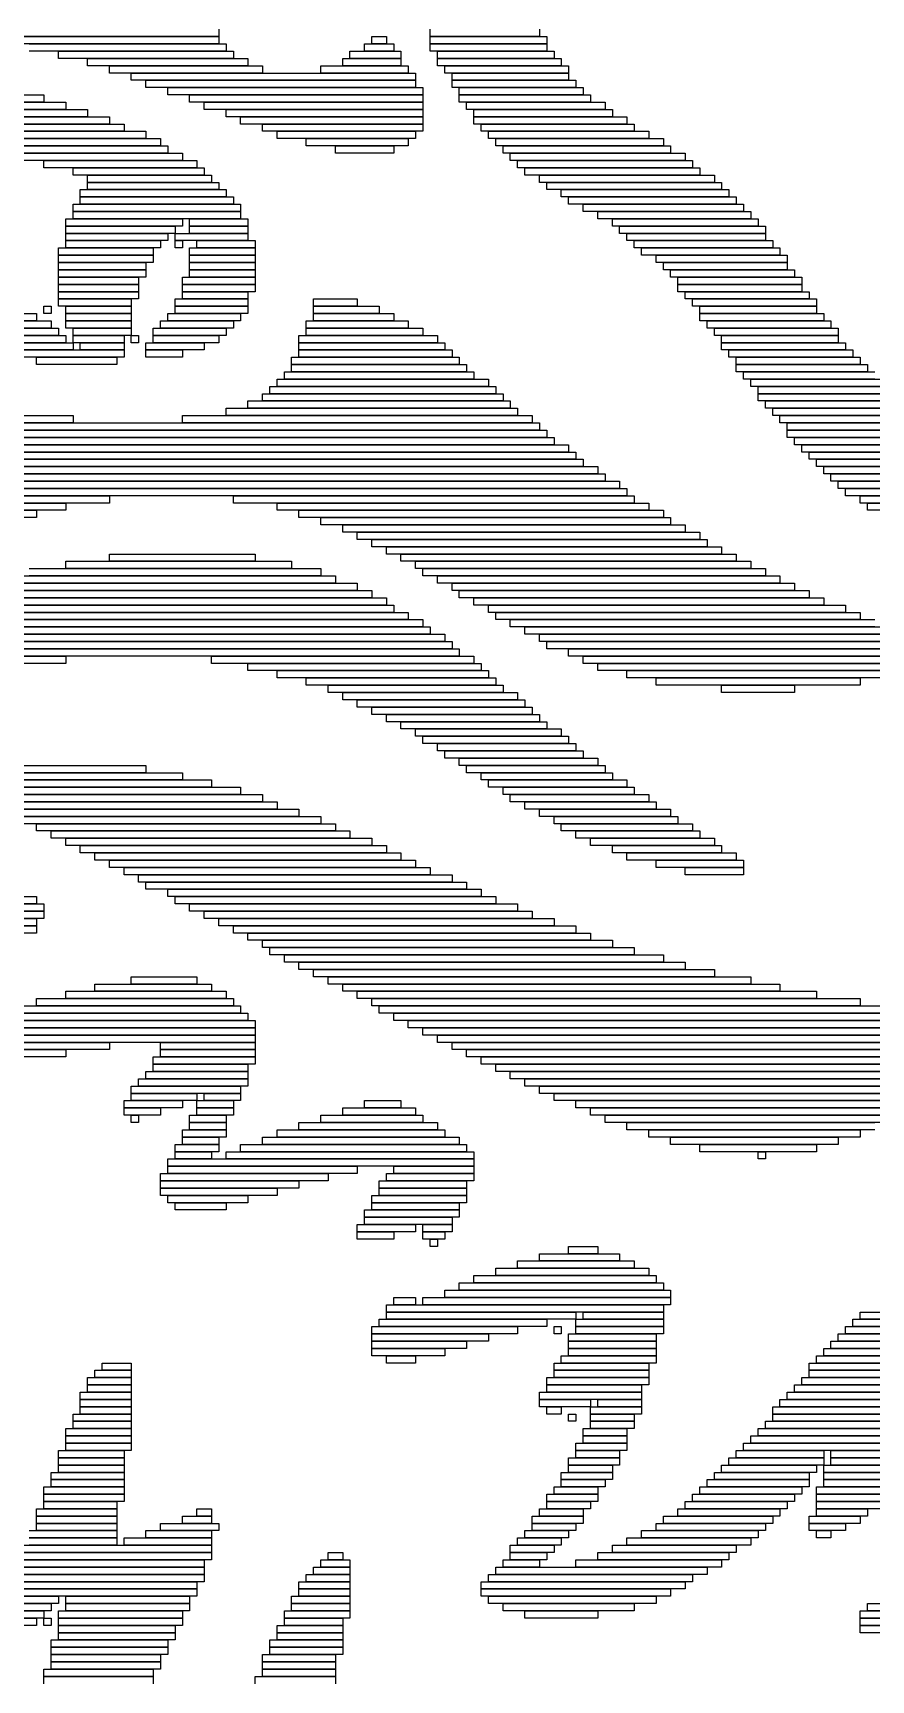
# Model space of a CAD drawing. Extents: x 24 to 1007, y 0 to 1020.
# Drawn here: x 743.5 to 858.5, y 406.5 to 632.5 of the extents above; entities that cross this region are included whole.
import ezdxf

# ---------------------------------------------------------------- set-up
doc = ezdxf.new("R2010")
doc.units = 0

msp = doc.modelspace()

# ---------------------------------------------------------------- linework, layer by layer
for p, q in [((769, 633), (769, 632)), ((798, 632), (798, 633)), ((813, 633), (813, 632)), ((769, 632), (733, 632)), ((739, 632), (769, 632)), ((769, 631), (739, 631)), ((743, 631), (770, 631)), ((769, 632), (769, 631)), ((770, 631), (770, 630)), ((789, 631), (793, 631)), ((789, 630), (789, 631)), ((790, 632), (792, 632)), ((790, 631), (790, 632)), ((792, 631), (790, 631)), ((792, 632), (792, 631)), ((793, 631), (793, 630)), ((813, 632), (798, 632)), ((798, 632), (814, 632)), ((798, 631), (798, 632)), ((814, 631), (798, 631)), ((798, 631), (814, 631)), ((798, 630), (798, 631)), ((814, 632), (814, 631)), ((814, 631), (814, 630)), ((770, 630), (743, 630)), ((747, 630), (771, 630)), ((747, 629), (747, 630)), ((771, 629), (747, 629)), ((751, 629), (773, 629)), ((751, 628), (751, 629)), ((771, 630), (771, 629)), ((773, 629), (773, 628)), ((786, 629), (794, 629)), ((786, 628), (786, 629)), ((787, 630), (794, 630)), ((787, 629), (787, 630)), ((794, 629), (787, 629)), ((793, 630), (789, 630)), ((794, 630), (794, 629)), ((794, 629), (794, 628)), ((814, 630), (798, 630)), ((799, 630), (815, 630)), ((799, 629), (799, 630)), ((815, 629), (799, 629)), ((799, 629), (816, 629)), ((799, 628), (799, 629)), ((815, 630), (815, 629)), ((816, 629), (816, 628)), ((773, 628), (751, 628)), ((754, 628), (775, 628)), ((754, 627), (754, 628)), ((775, 627), (754, 627)), ((757, 627), (796, 627)), ((757, 626), (757, 627)), ((775, 628), (775, 627)), ((783, 628), (795, 628)), ((783, 627), (783, 628)), ((795, 627), (783, 627)), ((794, 628), (786, 628)), ((795, 628), (795, 627)), ((796, 627), (796, 626)), ((816, 628), (799, 628)), ((800, 628), (817, 628)), ((800, 627), (800, 628)), ((817, 627), (800, 627)), ((801, 627), (817, 627)), ((801, 626), (801, 627)), ((817, 628), (817, 627)), ((817, 627), (817, 626)), ((720, 624), (745, 624)), ((745, 624), (745, 623)), ((796, 626), (757, 626)), ((759, 626), (796, 626)), ((759, 625), (759, 626)), ((796, 625), (759, 625)), ((762, 625), (797, 625)), ((762, 624), (762, 625)), ((797, 624), (762, 624)), ((765, 624), (797, 624)), ((765, 623), (765, 624)), ((796, 626), (796, 625)), ((797, 625), (797, 624)), ((797, 624), (797, 623)), ((817, 626), (801, 626)), ((801, 626), (818, 626)), ((801, 625), (801, 626)), ((818, 625), (801, 625)), ((802, 625), (819, 625)), ((802, 624), (802, 625)), ((819, 624), (802, 624)), ((802, 624), (820, 624)), ((802, 623), (802, 624)), ((818, 626), (818, 625)), ((819, 625), (819, 624)), ((820, 624), (820, 623)), ((745, 623), (720, 623)), ((721, 623), (748, 623)), ((748, 622), (721, 622)), ((721, 622), (751, 622)), ((748, 623), (748, 622)), ((751, 622), (751, 621)), ((797, 623), (765, 623)), ((767, 623), (797, 623)), ((767, 622), (767, 623)), ((797, 622), (767, 622)), ((770, 622), (797, 622)), ((770, 621), (770, 622)), ((797, 623), (797, 622)), ((797, 622), (797, 621)), ((820, 623), (802, 623)), ((803, 623), (822, 623)), ((803, 622), (803, 623)), ((822, 622), (803, 622)), ((804, 622), (823, 622)), ((804, 621), (804, 622)), ((822, 623), (822, 622)), ((823, 622), (823, 621)), ((751, 621), (721, 621)), ((721, 621), (754, 621)), ((754, 620), (721, 620)), ((721, 620), (756, 620)), ((754, 621), (754, 620)), ((756, 620), (756, 619)), ((797, 621), (770, 621)), ((772, 621), (797, 621)), ((772, 620), (772, 621)), ((797, 620), (772, 620)), ((775, 620), (797, 620)), ((775, 619), (775, 620)), ((797, 621), (797, 620)), ((797, 620), (797, 619)), ((823, 621), (804, 621)), ((804, 621), (825, 621)), ((804, 620), (804, 621)), ((825, 620), (804, 620)), ((805, 620), (826, 620)), ((805, 619), (805, 620)), ((825, 621), (825, 620)), ((826, 620), (826, 619)), ((756, 619), (721, 619)), ((721, 619), (759, 619)), ((759, 618), (721, 618)), ((721, 618), (761, 618)), ((761, 617), (721, 617)), ((721, 617), (762, 617)), ((759, 619), (759, 618)), ((761, 618), (761, 617)), ((762, 617), (762, 616)), ((797, 619), (775, 619)), ((777, 619), (796, 619)), ((777, 618), (777, 619)), ((796, 618), (777, 618)), ((781, 618), (795, 618)), ((781, 617), (781, 618)), ((795, 617), (781, 617)), ((785, 617), (793, 617)), ((785, 616), (785, 617)), ((793, 617), (793, 616)), ((795, 618), (795, 617)), ((796, 619), (796, 618)), ((826, 619), (805, 619)), ((806, 619), (828, 619)), ((806, 618), (806, 619)), ((828, 618), (806, 618)), ((807, 618), (830, 618)), ((807, 617), (807, 618)), ((830, 617), (807, 617)), ((808, 617), (831, 617)), ((808, 616), (808, 617)), ((828, 619), (828, 618)), ((830, 618), (830, 617)), ((831, 617), (831, 616)), ((762, 616), (721, 616)), ((741, 616), (764, 616)), ((764, 615), (741, 615)), ((745, 615), (766, 615)), ((745, 614), (745, 615)), ((764, 616), (764, 615)), ((766, 615), (766, 614)), ((793, 616), (785, 616)), ((831, 616), (808, 616)), ((809, 616), (833, 616)), ((809, 615), (809, 616)), ((833, 615), (809, 615)), ((810, 615), (834, 615)), ((810, 614), (810, 615)), ((833, 616), (833, 615)), ((834, 615), (834, 614)), ((766, 614), (745, 614)), ((749, 614), (767, 614)), ((749, 613), (749, 614)), ((767, 613), (749, 613)), ((751, 613), (768, 613)), ((751, 612), (751, 613)), ((767, 614), (767, 613)), ((768, 613), (768, 612)), ((834, 614), (810, 614)), ((811, 614), (835, 614)), ((811, 613), (811, 614)), ((835, 613), (811, 613)), ((813, 613), (837, 613)), ((813, 612), (813, 613)), ((835, 614), (835, 613)), ((837, 613), (837, 612)), ((750, 611), (770, 611)), ((750, 610), (750, 611)), ((768, 612), (751, 612)), ((751, 612), (769, 612)), ((751, 611), (751, 612)), ((769, 611), (751, 611)), ((769, 612), (769, 611)), ((770, 611), (770, 610)), ((837, 612), (813, 612)), ((814, 612), (838, 612)), ((814, 611), (814, 612)), ((838, 611), (814, 611)), ((816, 611), (839, 611)), ((816, 610), (816, 611)), ((838, 612), (838, 611)), ((839, 611), (839, 610)), ((749, 609), (772, 609)), ((749, 608), (749, 609)), ((772, 608), (749, 608)), ((749, 608), (772, 608)), ((749, 607), (749, 608)), ((770, 610), (750, 610)), ((750, 610), (771, 610)), ((750, 609), (750, 610)), ((771, 609), (750, 609)), ((771, 610), (771, 609)), ((772, 609), (772, 608)), ((772, 608), (772, 607)), ((839, 610), (816, 610)), ((817, 610), (840, 610)), ((817, 609), (817, 610)), ((840, 609), (817, 609)), ((819, 609), (841, 609)), ((819, 608), (819, 609)), ((841, 608), (819, 608)), ((821, 608), (842, 608)), ((821, 607), (821, 608)), ((840, 610), (840, 609)), ((841, 609), (841, 608)), ((842, 608), (842, 607)), ((748, 607), (764, 607)), ((748, 606), (748, 607)), ((764, 606), (748, 606)), ((748, 606), (763, 606)), ((748, 605), (748, 606)), ((772, 607), (749, 607)), ((763, 606), (763, 605)), ((764, 607), (764, 606)), ((765, 607), (773, 607)), ((765, 606), (765, 607)), ((773, 606), (765, 606)), ((765, 606), (773, 606)), ((765, 605), (765, 606)), ((773, 607), (773, 606)), ((773, 606), (773, 605)), ((842, 607), (821, 607)), ((823, 607), (843, 607)), ((823, 606), (823, 607)), ((843, 606), (823, 606)), ((824, 606), (844, 606)), ((824, 605), (824, 606)), ((843, 607), (843, 606)), ((844, 606), (844, 605)), ((763, 605), (748, 605)), ((748, 605), (762, 605)), ((748, 604), (748, 605)), ((762, 604), (748, 604)), ((748, 604), (761, 604)), ((748, 603), (748, 604)), ((761, 604), (761, 603)), ((762, 605), (762, 604)), ((763, 605), (773, 605)), ((763, 604), (763, 605)), ((773, 604), (763, 604)), ((763, 604), (764, 604)), ((763, 603), (763, 604)), ((764, 604), (764, 603)), ((773, 605), (765, 605)), ((766, 604), (774, 604)), ((766, 603), (766, 604)), ((773, 605), (773, 604)), ((774, 604), (774, 603)), ((844, 605), (824, 605)), ((825, 605), (844, 605)), ((825, 604), (825, 605)), ((844, 604), (825, 604)), ((826, 604), (845, 604)), ((826, 603), (826, 604)), ((844, 605), (844, 604)), ((845, 604), (845, 603)), ((747, 603), (760, 603)), ((747, 602), (747, 603)), ((760, 602), (747, 602)), ((747, 602), (760, 602)), ((747, 601), (747, 602)), ((761, 603), (748, 603)), ((760, 603), (760, 602)), ((760, 602), (760, 601)), ((764, 603), (763, 603)), ((765, 603), (774, 603)), ((765, 602), (765, 603)), ((774, 602), (765, 602)), ((765, 602), (774, 602)), ((765, 601), (765, 602)), ((774, 603), (766, 603)), ((774, 603), (774, 602)), ((774, 602), (774, 601)), ((845, 603), (826, 603)), ((827, 603), (846, 603)), ((827, 602), (827, 603)), ((846, 602), (827, 602)), ((829, 602), (847, 602)), ((829, 601), (829, 602)), ((846, 603), (846, 602)), ((847, 602), (847, 601)), ((760, 601), (747, 601)), ((747, 601), (759, 601)), ((747, 600), (747, 601)), ((759, 600), (747, 600)), ((747, 600), (759, 600)), ((747, 599), (747, 600)), ((759, 599), (747, 599)), ((747, 599), (758, 599)), ((747, 598), (747, 599)), ((758, 599), (758, 598)), ((759, 601), (759, 600)), ((759, 600), (759, 599)), ((764, 599), (774, 599)), ((764, 598), (764, 599)), ((774, 601), (765, 601)), ((765, 601), (774, 601)), ((765, 600), (765, 601)), ((774, 600), (765, 600)), ((765, 600), (774, 600)), ((765, 599), (765, 600)), ((774, 599), (765, 599)), ((774, 601), (774, 600)), ((774, 600), (774, 599)), ((774, 599), (774, 598)), ((847, 601), (829, 601)), ((830, 601), (847, 601)), ((830, 600), (830, 601)), ((847, 600), (830, 600)), ((831, 600), (848, 600)), ((831, 599), (831, 600)), ((848, 599), (831, 599)), ((832, 599), (849, 599)), ((832, 598), (832, 599)), ((847, 601), (847, 600)), ((848, 600), (848, 599)), ((849, 599), (849, 598)), ((758, 598), (747, 598)), ((747, 598), (758, 598)), ((747, 597), (747, 598)), ((758, 597), (747, 597)), ((747, 597), (758, 597)), ((747, 596), (747, 597)), ((758, 598), (758, 597)), ((758, 597), (758, 596)), ((774, 598), (764, 598)), ((764, 598), (774, 598)), ((764, 597), (764, 598)), ((774, 597), (764, 597)), ((764, 597), (773, 597)), ((764, 596), (764, 597)), ((773, 597), (773, 596)), ((774, 598), (774, 597)), ((849, 598), (832, 598)), ((832, 598), (849, 598)), ((832, 597), (832, 598)), ((849, 597), (832, 597)), ((833, 597), (850, 597)), ((833, 596), (833, 597)), ((849, 598), (849, 597)), ((850, 597), (850, 596)), ((745, 595), (746, 595)), ((745, 594), (745, 595)), ((746, 595), (746, 594)), ((758, 596), (747, 596)), ((747, 596), (757, 596)), ((747, 595), (747, 596)), ((757, 595), (747, 595)), ((748, 595), (757, 595)), ((748, 594), (748, 595)), ((757, 596), (757, 595)), ((757, 595), (757, 594)), ((763, 596), (773, 596)), ((763, 595), (763, 596)), ((773, 595), (763, 595)), ((763, 595), (773, 595)), ((763, 594), (763, 595)), ((773, 596), (764, 596)), ((773, 596), (773, 595)), ((773, 595), (773, 594)), ((782, 596), (788, 596)), ((782, 595), (782, 596)), ((788, 595), (782, 595)), ((782, 595), (791, 595)), ((782, 594), (782, 595)), ((788, 596), (788, 595)), ((791, 595), (791, 594)), ((850, 596), (833, 596)), ((834, 596), (851, 596)), ((834, 595), (834, 596)), ((851, 595), (834, 595)), ((835, 595), (851, 595)), ((835, 594), (835, 595)), ((851, 596), (851, 595)), ((851, 595), (851, 594)), ((731, 594), (744, 594)), ((744, 593), (731, 593)), ((732, 593), (746, 593)), ((744, 594), (744, 593)), ((746, 594), (745, 594)), ((746, 593), (746, 592)), ((757, 594), (748, 594)), ((748, 594), (757, 594)), ((748, 593), (748, 594)), ((757, 593), (748, 593)), ((748, 593), (757, 593)), ((748, 592), (748, 593)), ((757, 594), (757, 593)), ((757, 593), (757, 592)), ((761, 593), (771, 593)), ((761, 592), (761, 593)), ((762, 594), (772, 594)), ((762, 593), (762, 594)), ((772, 593), (762, 593)), ((773, 594), (763, 594)), ((771, 593), (771, 592)), ((772, 594), (772, 593)), ((781, 593), (795, 593)), ((781, 592), (781, 593)), ((791, 594), (782, 594)), ((782, 594), (793, 594)), ((782, 593), (782, 594)), ((793, 593), (782, 593)), ((793, 594), (793, 593)), ((795, 593), (795, 592)), ((851, 594), (835, 594)), ((835, 594), (852, 594)), ((835, 593), (835, 594)), ((852, 593), (835, 593)), ((836, 593), (853, 593)), ((836, 592), (836, 593)), ((852, 594), (852, 593)), ((853, 593), (853, 592)), ((746, 592), (732, 592)), ((734, 592), (747, 592)), ((747, 591), (734, 591)), ((735, 591), (748, 591)), ((748, 590), (735, 590)), ((738, 590), (749, 590)), ((747, 592), (747, 591)), ((757, 592), (748, 592)), ((748, 591), (748, 590)), ((749, 592), (757, 592)), ((749, 591), (749, 592)), ((757, 591), (749, 591)), ((749, 591), (756, 591)), ((749, 590), (749, 591)), ((756, 590), (749, 590)), ((749, 590), (749, 589)), ((750, 590), (756, 590)), ((750, 589), (750, 590)), ((756, 591), (756, 590)), ((756, 590), (756, 589)), ((757, 592), (757, 591)), ((757, 591), (758, 591)), ((757, 590), (757, 591)), ((758, 590), (757, 590)), ((758, 591), (758, 590)), ((759, 590), (767, 590)), ((759, 589), (759, 590)), ((760, 592), (770, 592)), ((760, 591), (760, 592)), ((770, 591), (760, 591)), ((760, 591), (769, 591)), ((760, 590), (760, 591)), ((769, 590), (760, 590)), ((771, 592), (761, 592)), ((767, 590), (767, 589)), ((769, 591), (769, 590)), ((770, 592), (770, 591)), ((780, 591), (799, 591)), ((780, 590), (780, 591)), ((799, 590), (780, 590)), ((780, 590), (800, 590)), ((780, 589), (780, 590)), ((795, 592), (781, 592)), ((781, 592), (797, 592)), ((781, 591), (781, 592)), ((797, 591), (781, 591)), ((797, 592), (797, 591)), ((799, 591), (799, 590)), ((800, 590), (800, 589)), ((853, 592), (836, 592)), ((837, 592), (854, 592)), ((837, 591), (837, 592)), ((854, 591), (837, 591)), ((838, 591), (854, 591)), ((838, 590), (838, 591)), ((854, 590), (838, 590)), ((838, 590), (855, 590)), ((838, 589), (838, 590)), ((854, 592), (854, 591)), ((854, 591), (854, 590)), ((855, 590), (855, 589)), ((749, 589), (738, 589)), ((740, 589), (756, 589)), ((756, 588), (740, 588)), ((744, 588), (755, 588)), ((744, 587), (744, 588)), ((756, 589), (750, 589)), ((755, 588), (755, 587)), ((756, 589), (756, 588)), ((767, 589), (759, 589)), ((759, 589), (764, 589)), ((759, 588), (759, 589)), ((764, 588), (759, 588)), ((764, 589), (764, 588)), ((779, 588), (802, 588)), ((779, 587), (779, 588)), ((800, 589), (780, 589)), ((780, 589), (801, 589)), ((780, 588), (780, 589)), ((801, 588), (780, 588)), ((801, 589), (801, 588)), ((802, 588), (802, 587)), ((855, 589), (838, 589)), ((839, 589), (856, 589)), ((839, 588), (839, 589)), ((856, 588), (839, 588)), ((840, 588), (857, 588)), ((840, 587), (840, 588)), ((856, 589), (856, 588)), ((857, 588), (857, 587)), ((755, 587), (744, 587)), ((778, 586), (804, 586)), ((778, 585), (778, 586)), ((802, 587), (779, 587)), ((779, 587), (803, 587)), ((779, 586), (779, 587)), ((803, 586), (779, 586)), ((803, 587), (803, 586)), ((804, 586), (804, 585)), ((857, 587), (840, 587)), ((840, 587), (858, 587)), ((840, 586), (840, 587)), ((858, 586), (840, 586)), ((841, 586), (859, 586)), ((841, 585), (841, 586)), ((858, 587), (858, 586)), ((776, 584), (807, 584)), ((776, 583), (776, 584)), ((777, 585), (806, 585)), ((777, 584), (777, 585)), ((806, 584), (777, 584)), ((804, 585), (778, 585)), ((806, 585), (806, 584)), ((807, 584), (807, 583)), ((859, 585), (841, 585)), ((842, 585), (860, 585)), ((842, 584), (842, 585)), ((860, 584), (842, 584)), ((843, 584), (861, 584)), ((843, 583), (843, 584)), ((770, 581), (810, 581)), ((770, 580), (770, 581)), ((773, 582), (809, 582)), ((773, 581), (773, 582)), ((809, 581), (773, 581)), ((775, 583), (808, 583)), ((775, 582), (775, 583)), ((808, 582), (775, 582)), ((807, 583), (776, 583)), ((808, 583), (808, 582)), ((809, 582), (809, 581)), ((810, 581), (810, 580)), ((861, 583), (843, 583)), ((843, 583), (862, 583)), ((843, 582), (843, 583)), ((862, 582), (843, 582)), ((844, 582), (863, 582)), ((844, 581), (844, 582)), ((863, 581), (844, 581)), ((845, 581), (864, 581)), ((845, 580), (845, 581)), ((718, 580), (749, 580)), ((749, 579), (718, 579)), ((719, 579), (813, 579)), ((749, 580), (749, 579)), ((764, 580), (812, 580)), ((764, 579), (764, 580)), ((812, 579), (764, 579)), ((810, 580), (770, 580)), ((812, 580), (812, 579)), ((813, 579), (813, 578)), ((864, 580), (845, 580)), ((846, 580), (865, 580)), ((846, 579), (846, 580)), ((865, 579), (846, 579)), ((847, 579), (866, 579)), ((847, 578), (847, 579)), ((813, 578), (719, 578)), ((720, 578), (814, 578)), ((814, 577), (720, 577)), ((721, 577), (815, 577)), ((814, 578), (814, 577)), ((815, 577), (815, 576)), ((866, 578), (847, 578)), ((847, 578), (867, 578)), ((847, 577), (847, 578)), ((867, 577), (847, 577)), ((848, 577), (868, 577)), ((848, 576), (848, 577)), ((815, 576), (721, 576)), ((722, 576), (817, 576)), ((817, 575), (722, 575)), ((723, 575), (818, 575)), ((817, 576), (817, 575)), ((818, 575), (818, 574)), ((868, 576), (848, 576)), ((849, 576), (869, 576)), ((849, 575), (849, 576)), ((869, 575), (849, 575)), ((850, 575), (870, 575)), ((850, 574), (850, 575)), ((818, 574), (723, 574)), ((724, 574), (819, 574)), ((819, 573), (724, 573)), ((725, 573), (821, 573)), ((821, 572), (725, 572)), ((726, 572), (822, 572)), ((819, 574), (819, 573)), ((821, 573), (821, 572)), ((822, 572), (822, 571)), ((870, 574), (850, 574)), ((851, 574), (872, 574)), ((851, 573), (851, 574)), ((872, 573), (851, 573)), ((852, 573), (873, 573)), ((852, 572), (852, 573)), ((873, 572), (852, 572)), ((853, 572), (874, 572)), ((853, 571), (853, 572)), ((822, 571), (726, 571)), ((727, 571), (824, 571)), ((824, 570), (727, 570)), ((728, 570), (825, 570)), ((824, 571), (824, 570)), ((825, 570), (825, 569)), ((874, 571), (853, 571)), ((854, 571), (875, 571)), ((854, 570), (854, 571)), ((875, 570), (854, 570)), ((855, 570), (877, 570)), ((855, 569), (855, 570)), ((825, 569), (728, 569)), ((729, 569), (754, 569)), ((754, 568), (729, 568)), ((730, 568), (748, 568)), ((748, 568), (748, 567)), ((754, 569), (754, 568)), ((771, 569), (826, 569)), ((771, 568), (771, 569)), ((826, 568), (771, 568)), ((777, 568), (828, 568)), ((777, 567), (777, 568)), ((826, 569), (826, 568)), ((828, 568), (828, 567)), ((877, 569), (855, 569)), ((857, 569), (878, 569)), ((857, 568), (857, 569)), ((878, 568), (857, 568)), ((858, 568), (880, 568)), ((858, 567), (858, 568)), ((748, 567), (730, 567)), ((731, 567), (744, 567)), ((744, 566), (731, 566)), ((744, 567), (744, 566)), ((828, 567), (777, 567)), ((780, 567), (830, 567)), ((780, 566), (780, 567)), ((830, 566), (780, 566)), ((783, 566), (831, 566)), ((783, 565), (783, 566)), ((831, 565), (783, 565)), ((786, 565), (833, 565)), ((786, 564), (786, 565)), ((830, 567), (830, 566)), ((831, 566), (831, 565)), ((833, 565), (833, 564)), ((880, 567), (858, 567)), ((833, 564), (786, 564)), ((788, 564), (835, 564)), ((788, 563), (788, 564)), ((835, 563), (788, 563)), ((790, 563), (836, 563)), ((790, 562), (790, 563)), ((835, 564), (835, 563)), ((836, 563), (836, 562)), ((754, 561), (774, 561)), ((754, 560), (754, 561)), ((774, 561), (774, 560)), ((836, 562), (790, 562)), ((792, 562), (838, 562)), ((792, 561), (792, 562)), ((838, 561), (792, 561)), ((794, 561), (840, 561)), ((794, 560), (794, 561)), ((838, 562), (838, 561)), ((840, 561), (840, 560)), ((743, 559), (783, 559)), ((748, 560), (779, 560)), ((748, 559), (748, 560)), ((779, 559), (748, 559)), ((774, 560), (754, 560)), ((779, 560), (779, 559)), ((783, 559), (783, 558)), ((840, 560), (794, 560)), ((796, 560), (842, 560)), ((796, 559), (796, 560)), ((842, 559), (796, 559)), ((797, 559), (844, 559)), ((797, 558), (797, 559)), ((842, 560), (842, 559)), ((844, 559), (844, 558)), ((686, 556), (790, 556)), ((734, 557), (788, 557)), ((788, 556), (734, 556)), ((738, 558), (785, 558)), ((785, 557), (738, 557)), ((783, 558), (743, 558)), ((785, 558), (785, 557)), ((788, 557), (788, 556)), ((790, 556), (790, 555)), ((844, 558), (797, 558)), ((799, 558), (846, 558)), ((799, 557), (799, 558)), ((846, 557), (799, 557)), ((801, 557), (848, 557)), ((801, 556), (801, 557)), ((848, 556), (801, 556)), ((802, 556), (850, 556)), ((802, 555), (802, 556)), ((846, 558), (846, 557)), ((848, 557), (848, 556)), ((850, 556), (850, 555)), ((790, 555), (686, 555)), ((688, 555), (792, 555)), ((792, 554), (688, 554)), ((689, 554), (793, 554)), ((792, 555), (792, 554)), ((793, 554), (793, 553)), ((850, 555), (802, 555)), ((804, 555), (852, 555)), ((804, 554), (804, 555)), ((852, 554), (804, 554)), ((806, 554), (855, 554)), ((806, 553), (806, 554)), ((852, 555), (852, 554)), ((855, 554), (855, 553)), ((793, 553), (689, 553)), ((691, 553), (795, 553)), ((795, 552), (691, 552)), ((693, 552), (797, 552)), ((795, 553), (795, 552)), ((797, 552), (797, 551)), ((855, 553), (806, 553)), ((807, 553), (857, 553)), ((807, 552), (807, 553)), ((857, 552), (807, 552)), ((809, 552), (859, 552)), ((809, 551), (809, 552)), ((857, 553), (857, 552)), ((797, 551), (693, 551)), ((695, 551), (798, 551)), ((798, 550), (695, 550)), ((696, 550), (800, 550)), ((798, 551), (798, 550)), ((800, 550), (800, 549)), ((859, 551), (809, 551)), ((811, 551), (862, 551)), ((811, 550), (811, 551)), ((862, 550), (811, 550)), ((813, 550), (864, 550)), ((813, 549), (813, 550)), ((800, 549), (696, 549)), ((698, 549), (801, 549)), ((801, 548), (698, 548)), ((700, 548), (802, 548)), ((802, 547), (700, 547)), ((701, 547), (748, 547)), ((748, 547), (748, 546)), ((768, 547), (804, 547)), ((768, 546), (768, 547)), ((801, 549), (801, 548)), ((802, 548), (802, 547)), ((804, 547), (804, 546)), ((864, 549), (813, 549)), ((814, 549), (866, 549)), ((814, 548), (814, 549)), ((866, 548), (814, 548)), ((817, 548), (867, 548)), ((817, 547), (817, 548)), ((867, 547), (817, 547)), ((819, 547), (867, 547)), ((819, 546), (819, 547)), ((748, 546), (701, 546)), ((804, 546), (768, 546)), ((773, 546), (805, 546)), ((773, 545), (773, 546)), ((805, 545), (773, 545)), ((777, 545), (806, 545)), ((777, 544), (777, 545)), ((805, 546), (805, 545)), ((806, 545), (806, 544)), ((867, 546), (819, 546)), ((821, 546), (866, 546)), ((821, 545), (821, 546)), ((866, 545), (821, 545)), ((825, 545), (862, 545)), ((825, 544), (825, 545)), ((806, 544), (777, 544)), ((781, 544), (807, 544)), ((781, 543), (781, 544)), ((807, 543), (781, 543)), ((784, 543), (808, 543)), ((784, 542), (784, 543)), ((807, 544), (807, 543)), ((808, 543), (808, 542)), ((862, 544), (825, 544)), ((829, 544), (857, 544)), ((829, 543), (829, 544)), ((857, 543), (829, 543)), ((838, 543), (848, 543)), ((838, 542), (838, 543)), ((848, 543), (848, 542)), ((857, 544), (857, 543)), ((808, 542), (784, 542)), ((786, 542), (810, 542)), ((786, 541), (786, 542)), ((810, 541), (786, 541)), ((788, 541), (811, 541)), ((788, 540), (788, 541)), ((810, 542), (810, 541)), ((811, 541), (811, 540)), ((848, 542), (838, 542)), ((811, 540), (788, 540)), ((790, 540), (812, 540)), ((790, 539), (790, 540)), ((812, 539), (790, 539)), ((792, 539), (813, 539)), ((792, 538), (792, 539)), ((813, 538), (792, 538)), ((794, 538), (814, 538)), ((794, 537), (794, 538)), ((812, 540), (812, 539)), ((813, 539), (813, 538)), ((814, 538), (814, 537)), ((814, 537), (794, 537)), ((796, 537), (816, 537)), ((796, 536), (796, 537)), ((816, 536), (796, 536)), ((797, 536), (817, 536)), ((797, 535), (797, 536)), ((816, 537), (816, 536)), ((817, 536), (817, 535)), ((817, 535), (797, 535)), ((799, 535), (818, 535)), ((799, 534), (799, 535)), ((818, 534), (799, 534)), ((800, 534), (819, 534)), ((800, 533), (800, 534)), ((818, 535), (818, 534)), ((819, 534), (819, 533)), ((737, 532), (759, 532)), ((759, 532), (759, 531)), ((819, 533), (800, 533)), ((802, 533), (821, 533)), ((802, 532), (802, 533)), ((821, 532), (802, 532)), ((803, 532), (822, 532)), ((803, 531), (803, 532)), ((821, 533), (821, 532)), ((822, 532), (822, 531)), ((734, 531), (764, 531)), ((764, 530), (734, 530)), ((734, 530), (768, 530)), ((768, 529), (734, 529)), ((735, 529), (772, 529)), ((759, 531), (737, 531)), ((764, 531), (764, 530)), ((768, 530), (768, 529)), ((772, 529), (772, 528)), ((822, 531), (803, 531)), ((805, 531), (823, 531)), ((805, 530), (805, 531)), ((823, 530), (805, 530)), ((806, 530), (825, 530)), ((806, 529), (806, 530)), ((825, 529), (806, 529)), ((808, 529), (826, 529)), ((808, 528), (808, 529)), ((823, 531), (823, 530)), ((825, 530), (825, 529)), ((826, 529), (826, 528)), ((772, 528), (735, 528)), ((737, 528), (775, 528)), ((775, 527), (737, 527)), ((739, 527), (777, 527)), ((775, 528), (775, 527)), ((777, 527), (777, 526)), ((826, 528), (808, 528)), ((809, 528), (828, 528)), ((809, 527), (809, 528)), ((828, 527), (809, 527)), ((811, 527), (829, 527)), ((811, 526), (811, 527)), ((828, 528), (828, 527)), ((829, 527), (829, 526)), ((777, 526), (739, 526)), ((740, 526), (780, 526)), ((780, 525), (740, 525)), ((742, 525), (783, 525)), ((780, 526), (780, 525)), ((783, 525), (783, 524)), ((829, 526), (811, 526)), ((813, 526), (831, 526)), ((813, 525), (813, 526)), ((831, 525), (813, 525)), ((815, 525), (832, 525)), ((815, 524), (815, 525)), ((831, 526), (831, 525)), ((832, 525), (832, 524)), ((783, 524), (742, 524)), ((744, 524), (785, 524)), ((744, 523), (744, 524)), ((785, 523), (744, 523)), ((746, 523), (787, 523)), ((746, 522), (746, 523)), ((785, 524), (785, 523)), ((787, 523), (787, 522)), ((832, 524), (815, 524)), ((816, 524), (834, 524)), ((816, 523), (816, 524)), ((834, 523), (816, 523)), ((818, 523), (835, 523)), ((818, 522), (818, 523)), ((834, 524), (834, 523)), ((835, 523), (835, 522)), ((787, 522), (746, 522)), ((748, 522), (790, 522)), ((748, 521), (748, 522)), ((790, 521), (748, 521)), ((750, 521), (792, 521)), ((750, 520), (750, 521)), ((792, 520), (750, 520)), ((752, 520), (794, 520)), ((752, 519), (752, 520)), ((790, 522), (790, 521)), ((792, 521), (792, 520)), ((794, 520), (794, 519)), ((835, 522), (818, 522)), ((820, 522), (837, 522)), ((820, 521), (820, 522)), ((837, 521), (820, 521)), ((823, 521), (838, 521)), ((823, 520), (823, 521)), ((838, 520), (823, 520)), ((825, 520), (840, 520)), ((825, 519), (825, 520)), ((837, 522), (837, 521)), ((838, 521), (838, 520)), ((840, 520), (840, 519)), ((794, 519), (752, 519)), ((754, 519), (796, 519)), ((754, 518), (754, 519)), ((796, 518), (754, 518)), ((756, 518), (798, 518)), ((756, 517), (756, 518)), ((796, 519), (796, 518)), ((798, 518), (798, 517)), ((840, 519), (825, 519)), ((829, 519), (841, 519)), ((829, 518), (829, 519)), ((841, 518), (829, 518)), ((833, 518), (841, 518)), ((833, 517), (833, 518)), ((841, 519), (841, 518)), ((841, 518), (841, 517)), ((798, 517), (756, 517)), ((758, 517), (801, 517)), ((758, 516), (758, 517)), ((801, 516), (758, 516)), ((759, 516), (803, 516)), ((759, 515), (759, 516)), ((801, 517), (801, 516)), ((803, 516), (803, 515)), ((841, 517), (833, 517)), ((704, 514), (744, 514)), ((744, 514), (744, 513)), ((803, 515), (759, 515)), ((762, 515), (805, 515)), ((762, 514), (762, 515)), ((805, 514), (762, 514)), ((763, 514), (807, 514)), ((763, 513), (763, 514)), ((805, 515), (805, 514)), ((807, 514), (807, 513)), ((744, 513), (704, 513)), ((704, 513), (745, 513)), ((745, 512), (704, 512)), ((731, 512), (745, 512)), ((745, 511), (731, 511)), ((731, 511), (744, 511)), ((744, 511), (744, 510)), ((745, 513), (745, 512)), ((745, 512), (745, 511)), ((807, 513), (763, 513)), ((765, 513), (810, 513)), ((765, 512), (765, 513)), ((810, 512), (765, 512)), ((767, 512), (812, 512)), ((767, 511), (767, 512)), ((812, 511), (767, 511)), ((769, 511), (815, 511)), ((769, 510), (769, 511)), ((810, 513), (810, 512)), ((812, 512), (812, 511)), ((815, 511), (815, 510)), ((730, 510), (744, 510)), ((744, 509), (730, 509)), ((744, 510), (731, 510)), ((744, 510), (744, 509)), ((815, 510), (769, 510)), ((771, 510), (818, 510)), ((771, 509), (771, 510)), ((818, 509), (771, 509)), ((773, 509), (820, 509)), ((773, 508), (773, 509)), ((818, 510), (818, 509)), ((820, 509), (820, 508)), ((820, 508), (773, 508)), ((775, 508), (823, 508)), ((775, 507), (775, 508)), ((823, 507), (775, 507)), ((776, 507), (826, 507)), ((776, 506), (776, 507)), ((823, 508), (823, 507)), ((826, 507), (826, 506)), ((826, 506), (776, 506)), ((778, 506), (830, 506)), ((778, 505), (778, 506)), ((830, 505), (778, 505)), ((780, 505), (833, 505)), ((780, 504), (780, 505)), ((833, 504), (780, 504)), ((782, 504), (837, 504)), ((782, 503), (782, 504)), ((830, 506), (830, 505)), ((833, 505), (833, 504)), ((837, 504), (837, 503)), ((752, 502), (768, 502)), ((752, 501), (752, 502)), ((757, 503), (766, 503)), ((757, 502), (757, 503)), ((766, 502), (757, 502)), ((766, 503), (766, 502)), ((768, 502), (768, 501)), ((837, 503), (782, 503)), ((784, 503), (842, 503)), ((784, 502), (784, 503)), ((842, 502), (784, 502)), ((786, 502), (846, 502)), ((786, 501), (786, 502)), ((842, 503), (842, 502)), ((846, 502), (846, 501)), ((744, 500), (771, 500)), ((744, 499), (744, 500)), ((748, 501), (770, 501)), ((748, 500), (748, 501)), ((770, 500), (748, 500)), ((768, 501), (752, 501)), ((770, 501), (770, 500)), ((771, 500), (771, 499)), ((846, 501), (786, 501)), ((788, 501), (851, 501)), ((788, 500), (788, 501)), ((851, 500), (788, 500)), ((790, 500), (857, 500)), ((790, 499), (790, 500)), ((851, 501), (851, 500)), ((857, 500), (857, 499)), ((737, 498), (773, 498)), ((741, 499), (772, 499)), ((772, 498), (741, 498)), ((771, 499), (744, 499)), ((772, 499), (772, 498)), ((773, 498), (773, 497)), ((857, 499), (790, 499)), ((791, 499), (863, 499)), ((791, 498), (791, 499)), ((863, 498), (791, 498)), ((793, 498), (870, 498)), ((793, 497), (793, 498)), ((731, 495), (774, 495)), ((732, 496), (774, 496)), ((774, 495), (732, 495)), ((733, 497), (774, 497)), ((774, 496), (733, 496)), ((773, 497), (737, 497)), ((774, 497), (774, 496)), ((774, 496), (774, 495)), ((774, 495), (774, 494)), ((870, 497), (793, 497)), ((795, 497), (901, 497)), ((795, 496), (795, 497)), ((901, 496), (795, 496)), ((797, 496), (903, 496)), ((797, 495), (797, 496)), ((903, 495), (797, 495)), ((799, 495), (906, 495)), ((799, 494), (799, 495)), ((730, 494), (754, 494)), ((754, 493), (730, 493)), ((774, 494), (731, 494)), ((731, 493), (748, 493)), ((748, 493), (748, 492)), ((754, 494), (754, 493)), ((761, 494), (774, 494)), ((761, 493), (761, 494)), ((774, 493), (761, 493)), ((761, 493), (774, 493)), ((761, 492), (761, 493)), ((774, 494), (774, 493)), ((774, 493), (774, 492)), ((906, 494), (799, 494)), ((801, 494), (909, 494)), ((801, 493), (801, 494)), ((909, 493), (801, 493)), ((803, 493), (910, 493)), ((803, 492), (803, 493)), ((748, 492), (731, 492)), ((760, 492), (774, 492)), ((760, 491), (760, 492)), ((774, 491), (760, 491)), ((760, 491), (773, 491)), ((760, 490), (760, 491)), ((774, 492), (761, 492)), ((773, 491), (773, 490)), ((774, 492), (774, 491)), ((910, 492), (803, 492)), ((805, 492), (910, 492)), ((805, 491), (805, 492)), ((910, 491), (805, 491)), ((807, 491), (910, 491)), ((807, 490), (807, 491)), ((758, 489), (773, 489)), ((758, 488), (758, 489)), ((759, 490), (773, 490)), ((759, 489), (759, 490)), ((773, 489), (759, 489)), ((773, 490), (760, 490)), ((773, 490), (773, 489)), ((773, 489), (773, 488)), ((910, 490), (807, 490)), ((809, 490), (910, 490)), ((809, 489), (809, 490)), ((910, 489), (809, 489)), ((811, 489), (910, 489)), ((811, 488), (811, 489)), ((756, 486), (764, 486)), ((756, 485), (756, 486)), ((757, 488), (772, 488)), ((757, 487), (757, 488)), ((772, 487), (757, 487)), ((757, 487), (766, 487)), ((757, 486), (757, 487)), ((766, 486), (757, 486)), ((773, 488), (758, 488)), ((764, 486), (764, 485)), ((766, 487), (766, 486)), ((766, 486), (771, 486)), ((766, 485), (766, 486)), ((767, 487), (772, 487)), ((767, 486), (767, 487)), ((772, 486), (767, 486)), ((771, 486), (771, 485)), ((772, 488), (772, 487)), ((772, 487), (772, 486)), ((789, 486), (794, 486)), ((789, 485), (789, 486)), ((794, 486), (794, 485)), ((910, 488), (811, 488)), ((813, 488), (909, 488)), ((813, 487), (813, 488)), ((909, 487), (813, 487)), ((815, 487), (909, 487)), ((815, 486), (815, 487)), ((909, 486), (815, 486)), ((818, 486), (909, 486)), ((818, 485), (818, 486)), ((764, 485), (756, 485)), ((756, 485), (761, 485)), ((756, 484), (756, 485)), ((761, 484), (756, 484)), ((757, 484), (758, 484)), ((757, 483), (757, 484)), ((758, 484), (758, 483)), ((761, 485), (761, 484)), ((765, 484), (770, 484)), ((765, 483), (765, 484)), ((771, 485), (766, 485)), ((766, 485), (771, 485)), ((766, 484), (766, 485)), ((771, 484), (766, 484)), ((770, 484), (770, 483)), ((771, 485), (771, 484)), ((783, 484), (797, 484)), ((783, 483), (783, 484)), ((786, 485), (796, 485)), ((786, 484), (786, 485)), ((796, 484), (786, 484)), ((794, 485), (789, 485)), ((796, 485), (796, 484)), ((797, 484), (797, 483)), ((909, 485), (818, 485)), ((820, 485), (908, 485)), ((820, 484), (820, 485)), ((908, 484), (820, 484)), ((822, 484), (908, 484)), ((822, 483), (822, 484)), ((758, 483), (757, 483)), ((764, 482), (770, 482)), ((764, 481), (764, 482)), ((770, 483), (765, 483)), ((765, 483), (770, 483)), ((765, 482), (765, 483)), ((770, 482), (765, 482)), ((770, 483), (770, 482)), ((770, 482), (770, 481)), ((777, 482), (800, 482)), ((777, 481), (777, 482)), ((780, 483), (799, 483)), ((780, 482), (780, 483)), ((799, 482), (780, 482)), ((797, 483), (783, 483)), ((799, 483), (799, 482)), ((800, 482), (800, 481)), ((908, 483), (822, 483)), ((825, 483), (859, 483)), ((825, 482), (825, 483)), ((859, 482), (825, 482)), ((828, 482), (857, 482)), ((828, 481), (828, 482)), ((857, 482), (857, 481)), ((763, 480), (769, 480)), ((763, 479), (763, 480)), ((770, 481), (764, 481)), ((764, 481), (769, 481)), ((764, 480), (764, 481)), ((769, 480), (764, 480)), ((769, 481), (769, 480)), ((769, 480), (769, 479)), ((772, 480), (803, 480)), ((772, 479), (772, 480)), ((775, 481), (802, 481)), ((775, 480), (775, 481)), ((802, 480), (775, 480)), ((800, 481), (777, 481)), ((802, 481), (802, 480)), ((803, 480), (803, 479)), ((857, 481), (828, 481)), ((831, 481), (854, 481)), ((831, 480), (831, 481)), ((854, 480), (831, 480)), ((835, 480), (851, 480)), ((835, 479), (835, 480)), ((851, 480), (851, 479)), ((854, 481), (854, 480)), ((762, 478), (804, 478)), ((762, 477), (762, 478)), ((804, 477), (762, 477)), ((762, 477), (788, 477)), ((762, 476), (762, 477)), ((769, 479), (763, 479)), ((763, 479), (768, 479)), ((763, 478), (763, 479)), ((768, 478), (763, 478)), ((768, 479), (768, 478)), ((770, 479), (804, 479)), ((770, 478), (770, 479)), ((804, 478), (770, 478)), ((803, 479), (772, 479)), ((788, 477), (788, 476)), ((793, 477), (804, 477)), ((793, 476), (793, 477)), ((804, 479), (804, 478)), ((804, 478), (804, 477)), ((804, 477), (804, 476)), ((851, 479), (835, 479)), ((843, 479), (844, 479)), ((843, 478), (843, 479)), ((844, 478), (843, 478)), ((844, 479), (844, 478)), ((761, 476), (784, 476)), ((761, 475), (761, 476)), ((784, 475), (761, 475)), ((761, 475), (780, 475)), ((761, 474), (761, 475)), ((788, 476), (762, 476)), ((780, 475), (780, 474)), ((784, 476), (784, 475)), ((791, 475), (803, 475)), ((791, 474), (791, 475)), ((792, 476), (804, 476)), ((792, 475), (792, 476)), ((804, 475), (792, 475)), ((804, 476), (793, 476)), ((803, 475), (803, 474)), ((804, 476), (804, 475)), ((780, 474), (761, 474)), ((761, 474), (777, 474)), ((761, 473), (761, 474)), ((777, 473), (761, 473)), ((762, 473), (773, 473)), ((762, 472), (762, 473)), ((773, 473), (773, 472)), ((777, 474), (777, 473)), ((790, 473), (803, 473)), ((790, 472), (790, 473)), ((803, 474), (791, 474)), ((791, 474), (803, 474)), ((791, 473), (791, 474)), ((803, 473), (791, 473)), ((803, 474), (803, 473)), ((803, 473), (803, 472)), ((773, 472), (762, 472)), ((763, 472), (770, 472)), ((763, 471), (763, 472)), ((770, 471), (763, 471)), ((770, 472), (770, 471)), ((789, 471), (802, 471)), ((789, 470), (789, 471)), ((803, 472), (790, 472)), ((790, 472), (802, 472)), ((790, 471), (790, 472)), ((802, 471), (790, 471)), ((802, 472), (802, 471)), ((802, 471), (802, 470)), ((788, 469), (796, 469)), ((788, 468), (788, 469)), ((796, 468), (788, 468)), ((788, 468), (793, 468)), ((788, 467), (788, 468)), ((802, 470), (789, 470)), ((789, 470), (801, 470)), ((789, 469), (789, 470)), ((801, 469), (789, 469)), ((793, 468), (793, 467)), ((796, 469), (796, 468)), ((797, 469), (801, 469)), ((797, 468), (797, 469)), ((801, 468), (797, 468)), ((797, 468), (800, 468)), ((797, 467), (797, 468)), ((800, 468), (800, 467)), ((801, 470), (801, 469)), ((801, 469), (801, 468)), ((793, 467), (788, 467)), ((800, 467), (797, 467)), ((798, 467), (799, 467)), ((798, 466), (798, 467)), ((799, 466), (798, 466)), ((799, 467), (799, 466)), ((817, 466), (821, 466)), ((817, 465), (817, 466)), ((821, 466), (821, 465)), ((810, 464), (826, 464)), ((810, 463), (810, 464)), ((813, 465), (824, 465)), ((813, 464), (813, 465)), ((824, 464), (813, 464)), ((821, 465), (817, 465)), ((824, 465), (824, 464)), ((826, 464), (826, 463)), ((804, 462), (829, 462)), ((804, 461), (804, 462)), ((807, 463), (828, 463)), ((807, 462), (807, 463)), ((828, 462), (807, 462)), ((826, 463), (810, 463)), ((828, 463), (828, 462)), ((829, 462), (829, 461)), ((793, 459), (796, 459)), ((793, 458), (793, 459)), ((796, 459), (796, 458)), ((797, 459), (831, 459)), ((797, 458), (797, 459)), ((800, 460), (831, 460)), ((800, 459), (800, 460)), ((831, 459), (800, 459)), ((802, 461), (830, 461)), ((802, 460), (802, 461)), ((830, 460), (802, 460)), ((829, 461), (804, 461)), ((830, 461), (830, 460)), ((831, 460), (831, 459)), ((831, 459), (831, 458)), ((792, 458), (830, 458)), ((792, 457), (792, 458)), ((830, 457), (792, 457)), ((792, 457), (818, 457)), ((792, 456), (792, 457)), ((796, 458), (793, 458)), ((831, 458), (797, 458)), ((818, 457), (818, 456)), ((819, 457), (830, 457)), ((819, 456), (819, 457)), ((830, 458), (830, 457)), ((830, 457), (830, 456)), ((857, 457), (862, 457)), ((857, 456), (857, 457)), ((790, 455), (810, 455)), ((790, 454), (790, 455)), ((791, 456), (814, 456)), ((791, 455), (791, 456)), ((814, 455), (791, 455)), ((818, 456), (792, 456)), ((810, 455), (810, 454)), ((814, 456), (814, 455)), ((815, 455), (816, 455)), ((815, 454), (815, 455)), ((816, 455), (816, 454)), ((818, 456), (830, 456)), ((818, 455), (818, 456)), ((830, 455), (818, 455)), ((818, 455), (830, 455)), ((818, 454), (818, 455)), ((830, 456), (819, 456)), ((830, 456), (830, 455)), ((830, 455), (830, 454)), ((855, 455), (862, 455)), ((855, 454), (855, 455)), ((856, 456), (862, 456)), ((856, 455), (856, 456)), ((862, 455), (856, 455)), ((862, 456), (857, 456)), ((810, 454), (790, 454)), ((790, 454), (806, 454)), ((790, 453), (790, 454)), ((806, 453), (790, 453)), ((790, 453), (803, 453)), ((790, 452), (790, 453)), ((803, 452), (790, 452)), ((790, 452), (800, 452)), ((790, 451), (790, 452)), ((800, 452), (800, 451)), ((803, 453), (803, 452)), ((806, 454), (806, 453)), ((816, 454), (815, 454)), ((817, 454), (829, 454)), ((817, 453), (817, 454)), ((829, 453), (817, 453)), ((817, 453), (829, 453)), ((817, 452), (817, 453)), ((829, 452), (817, 452)), ((817, 452), (829, 452)), ((817, 451), (817, 452)), ((830, 454), (818, 454)), ((829, 454), (829, 453)), ((829, 453), (829, 452)), ((829, 452), (829, 451)), ((852, 452), (862, 452)), ((852, 451), (852, 452)), ((853, 453), (862, 453)), ((853, 452), (853, 453)), ((862, 452), (853, 452)), ((854, 454), (862, 454)), ((854, 453), (854, 454)), ((862, 453), (854, 453)), ((862, 454), (855, 454)), ((753, 450), (757, 450)), ((753, 449), (753, 450)), ((757, 450), (757, 449)), ((800, 451), (790, 451)), ((792, 451), (796, 451)), ((792, 450), (792, 451)), ((796, 450), (792, 450)), ((796, 451), (796, 450)), ((815, 450), (828, 450)), ((815, 449), (815, 450)), ((816, 451), (829, 451)), ((816, 450), (816, 451)), ((829, 450), (816, 450)), ((829, 451), (817, 451)), ((828, 450), (828, 449)), ((829, 451), (829, 450)), ((850, 450), (862, 450)), ((850, 449), (850, 450)), ((851, 451), (862, 451)), ((851, 450), (851, 451)), ((862, 450), (851, 450)), ((862, 451), (852, 451)), ((751, 448), (757, 448)), ((751, 447), (751, 448)), ((752, 449), (757, 449)), ((752, 448), (752, 449)), ((757, 448), (752, 448)), ((757, 449), (753, 449)), ((757, 449), (757, 448)), ((757, 448), (757, 447)), ((814, 448), (828, 448)), ((814, 447), (814, 448)), ((828, 449), (815, 449)), ((815, 449), (828, 449)), ((815, 448), (815, 449)), ((828, 448), (815, 448)), ((828, 449), (828, 448)), ((828, 448), (828, 447)), ((849, 448), (861, 448)), ((849, 447), (849, 448)), ((862, 449), (850, 449)), ((850, 449), (862, 449)), ((850, 448), (850, 449)), ((862, 448), (850, 448)), ((750, 446), (757, 446)), ((750, 445), (750, 446)), ((757, 447), (751, 447)), ((751, 447), (757, 447)), ((751, 446), (751, 447)), ((757, 446), (751, 446)), ((757, 447), (757, 446)), ((757, 446), (757, 445)), ((813, 446), (827, 446)), ((813, 445), (813, 446)), ((828, 447), (814, 447)), ((814, 447), (827, 447)), ((814, 446), (814, 447)), ((827, 446), (814, 446)), ((827, 447), (827, 446)), ((827, 446), (827, 445)), ((847, 446), (861, 446)), ((847, 445), (847, 446)), ((848, 447), (861, 447)), ((848, 446), (848, 447)), ((861, 446), (848, 446)), ((861, 447), (849, 447)), ((749, 443), (757, 443)), ((749, 442), (749, 443)), ((757, 445), (750, 445)), ((750, 445), (757, 445)), ((750, 444), (750, 445)), ((757, 444), (750, 444)), ((750, 444), (757, 444)), ((750, 443), (750, 444)), ((757, 443), (750, 443)), ((757, 445), (757, 444)), ((757, 444), (757, 443)), ((757, 443), (757, 442)), ((827, 445), (813, 445)), ((813, 445), (820, 445)), ((813, 444), (813, 445)), ((820, 444), (813, 444)), ((814, 444), (816, 444)), ((814, 443), (814, 444)), ((816, 443), (814, 443)), ((816, 444), (816, 443)), ((817, 443), (818, 443)), ((817, 442), (817, 443)), ((818, 443), (818, 442)), ((820, 445), (820, 444)), ((820, 444), (827, 444)), ((820, 443), (820, 444)), ((827, 443), (820, 443)), ((820, 443), (826, 443)), ((820, 442), (820, 443)), ((821, 445), (827, 445)), ((821, 444), (821, 445)), ((827, 444), (821, 444)), ((826, 443), (826, 442)), ((827, 445), (827, 444)), ((827, 444), (827, 443)), ((845, 444), (860, 444)), ((845, 443), (845, 444)), ((860, 443), (845, 443)), ((845, 443), (860, 443)), ((845, 442), (845, 443)), ((846, 445), (861, 445)), ((846, 444), (846, 445)), ((861, 444), (846, 444)), ((861, 445), (847, 445)), ((748, 441), (757, 441)), ((748, 440), (748, 441)), ((757, 442), (749, 442)), ((749, 442), (757, 442)), ((749, 441), (749, 442)), ((757, 441), (749, 441)), ((757, 442), (757, 441)), ((757, 441), (757, 440)), ((818, 442), (817, 442)), ((819, 441), (825, 441)), ((819, 440), (819, 441)), ((826, 442), (820, 442)), ((820, 442), (826, 442)), ((820, 441), (820, 442)), ((826, 441), (820, 441)), ((825, 441), (825, 440)), ((826, 442), (826, 441)), ((843, 441), (874, 441)), ((843, 440), (843, 441)), ((844, 442), (875, 442)), ((844, 441), (844, 442)), ((875, 441), (844, 441)), ((860, 442), (845, 442)), ((757, 440), (748, 440)), ((748, 440), (757, 440)), ((748, 439), (748, 440)), ((757, 439), (748, 439)), ((748, 439), (757, 439)), ((748, 438), (748, 439)), ((757, 440), (757, 439)), ((757, 439), (757, 438)), ((818, 439), (825, 439)), ((818, 438), (818, 439)), ((825, 440), (819, 440)), ((819, 440), (825, 440)), ((819, 439), (819, 440)), ((825, 439), (819, 439)), ((825, 440), (825, 439)), ((825, 439), (825, 438)), ((841, 439), (886, 439)), ((841, 438), (841, 439)), ((842, 440), (874, 440)), ((842, 439), (842, 440)), ((874, 439), (842, 439)), ((874, 440), (843, 440)), ((747, 438), (756, 438)), ((747, 437), (747, 438)), ((756, 437), (747, 437)), ((747, 437), (756, 437)), ((747, 436), (747, 437)), ((757, 438), (748, 438)), ((756, 438), (756, 437)), ((756, 437), (756, 436)), ((817, 437), (824, 437)), ((817, 436), (817, 437)), ((825, 438), (818, 438)), ((818, 438), (824, 438)), ((818, 437), (818, 438)), ((824, 437), (818, 437)), ((824, 438), (824, 437)), ((824, 437), (824, 436)), ((839, 437), (852, 437)), ((839, 436), (839, 437)), ((840, 438), (852, 438)), ((840, 437), (840, 438)), ((852, 437), (840, 437)), ((886, 438), (841, 438)), ((852, 438), (852, 437)), ((852, 437), (852, 436)), ((853, 438), (885, 438)), ((853, 437), (853, 438)), ((885, 437), (853, 437)), ((853, 437), (884, 437)), ((853, 436), (853, 437)), ((746, 435), (756, 435)), ((746, 434), (746, 435)), ((756, 434), (746, 434)), ((746, 434), (756, 434)), ((746, 433), (746, 434)), ((756, 436), (747, 436)), ((747, 436), (756, 436)), ((747, 435), (747, 436)), ((756, 435), (747, 435)), ((756, 436), (756, 435)), ((756, 435), (756, 434)), ((756, 434), (756, 433)), ((816, 435), (823, 435)), ((816, 434), (816, 435)), ((823, 434), (816, 434)), ((816, 434), (822, 434)), ((816, 433), (816, 434)), ((824, 436), (817, 436)), ((817, 436), (823, 436)), ((817, 435), (817, 436)), ((823, 435), (817, 435)), ((822, 434), (822, 433)), ((823, 436), (823, 435)), ((823, 435), (823, 434)), ((836, 434), (850, 434)), ((836, 433), (836, 434)), ((837, 435), (850, 435)), ((837, 434), (837, 435)), ((850, 434), (837, 434)), ((838, 436), (851, 436)), ((838, 435), (838, 436)), ((851, 435), (838, 435)), ((852, 436), (839, 436)), ((850, 435), (850, 434)), ((850, 434), (850, 433)), ((851, 436), (851, 435)), ((852, 436), (866, 436)), ((852, 435), (852, 436)), ((866, 435), (852, 435)), ((852, 435), (865, 435)), ((852, 434), (852, 435)), ((865, 434), (852, 434)), ((852, 434), (864, 434)), ((852, 433), (852, 434)), ((884, 436), (853, 436)), ((745, 433), (756, 433)), ((745, 432), (745, 433)), ((756, 432), (745, 432)), ((745, 432), (756, 432)), ((745, 431), (745, 432)), ((756, 433), (746, 433)), ((756, 433), (756, 432)), ((756, 432), (756, 431)), ((814, 432), (821, 432)), ((814, 431), (814, 432)), ((815, 433), (821, 433)), ((815, 432), (815, 433)), ((821, 432), (815, 432)), ((822, 433), (816, 433)), ((821, 433), (821, 432)), ((821, 432), (821, 431)), ((834, 432), (848, 432)), ((834, 431), (834, 432)), ((835, 433), (849, 433)), ((835, 432), (835, 433)), ((849, 432), (835, 432)), ((850, 433), (836, 433)), ((848, 432), (848, 431)), ((849, 433), (849, 432)), ((851, 433), (862, 433)), ((851, 432), (851, 433)), ((862, 432), (851, 432)), ((851, 432), (861, 432)), ((851, 431), (851, 432)), ((864, 433), (852, 433)), ((744, 430), (755, 430)), ((744, 429), (744, 430)), ((756, 431), (745, 431)), ((745, 431), (755, 431)), ((745, 430), (745, 431)), ((755, 430), (745, 430)), ((755, 431), (755, 430)), ((755, 430), (755, 429)), ((766, 430), (768, 430)), ((766, 429), (766, 430)), ((768, 430), (768, 429)), ((813, 430), (819, 430)), ((813, 429), (813, 430)), ((821, 431), (814, 431)), ((814, 431), (820, 431)), ((814, 430), (814, 431)), ((820, 430), (814, 430)), ((819, 430), (819, 429)), ((820, 431), (820, 430)), ((832, 430), (846, 430)), ((832, 429), (832, 430)), ((833, 431), (847, 431)), ((833, 430), (833, 431)), ((847, 430), (833, 430)), ((848, 431), (834, 431)), ((846, 430), (846, 429)), ((847, 431), (847, 430)), ((861, 431), (851, 431)), ((851, 431), (860, 431)), ((851, 430), (851, 431)), ((860, 430), (851, 430)), ((851, 430), (858, 430)), ((851, 429), (851, 430)), ((858, 430), (858, 429)), ((755, 429), (744, 429)), ((744, 429), (755, 429)), ((744, 428), (744, 429)), ((755, 428), (744, 428)), ((744, 428), (755, 428)), ((744, 427), (744, 428)), ((755, 429), (755, 428)), ((755, 428), (755, 427)), ((761, 428), (769, 428)), ((761, 427), (761, 428)), ((764, 429), (768, 429)), ((764, 428), (764, 429)), ((768, 428), (764, 428)), ((768, 429), (766, 429)), ((768, 429), (768, 428)), ((769, 428), (769, 427)), ((812, 429), (819, 429)), ((812, 428), (812, 429)), ((819, 428), (812, 428)), ((812, 428), (818, 428)), ((812, 427), (812, 428)), ((819, 429), (813, 429)), ((818, 428), (818, 427)), ((819, 429), (819, 428)), ((829, 428), (844, 428)), ((829, 427), (829, 428)), ((830, 429), (845, 429)), ((830, 428), (830, 429)), ((845, 428), (830, 428)), ((846, 429), (832, 429)), ((844, 428), (844, 427)), ((845, 429), (845, 428)), ((850, 429), (857, 429)), ((850, 428), (850, 429)), ((857, 428), (850, 428)), ((850, 428), (855, 428)), ((850, 427), (850, 428)), ((858, 429), (851, 429)), ((855, 428), (855, 427)), ((857, 429), (857, 428)), ((742, 425), (768, 425)), ((743, 427), (755, 427)), ((755, 426), (743, 426)), ((743, 426), (755, 426)), ((755, 425), (743, 425)), ((755, 427), (744, 427)), ((755, 427), (755, 426)), ((755, 426), (755, 425)), ((756, 426), (768, 426)), ((756, 425), (756, 426)), ((768, 425), (756, 425)), ((759, 427), (768, 427)), ((759, 426), (759, 427)), ((768, 426), (759, 426)), ((769, 427), (761, 427)), ((768, 427), (768, 426)), ((768, 426), (768, 425)), ((768, 425), (768, 424)), ((809, 425), (815, 425)), ((809, 424), (809, 425)), ((810, 426), (816, 426)), ((810, 425), (810, 426)), ((816, 425), (810, 425)), ((811, 427), (817, 427)), ((811, 426), (811, 427)), ((817, 426), (811, 426)), ((818, 427), (812, 427)), ((815, 425), (815, 424)), ((816, 426), (816, 425)), ((817, 427), (817, 426)), ((823, 425), (840, 425)), ((823, 424), (823, 425)), ((825, 426), (842, 426)), ((825, 425), (825, 426)), ((842, 425), (825, 425)), ((827, 427), (843, 427)), ((827, 426), (827, 427)), ((843, 426), (827, 426)), ((844, 427), (829, 427)), ((840, 425), (840, 424)), ((842, 426), (842, 425)), ((843, 427), (843, 426)), ((855, 427), (850, 427)), ((851, 427), (853, 427)), ((851, 426), (851, 427)), ((853, 426), (851, 426)), ((853, 427), (853, 426)), ((716, 423), (767, 423)), ((768, 424), (742, 424)), ((742, 424), (768, 424)), ((768, 423), (742, 423)), ((767, 423), (767, 422)), ((768, 424), (768, 423)), ((783, 423), (787, 423)), ((783, 422), (783, 423)), ((784, 424), (786, 424)), ((784, 423), (784, 424)), ((786, 423), (784, 423)), ((786, 424), (786, 423)), ((787, 423), (787, 422)), ((808, 423), (813, 423)), ((808, 422), (808, 423)), ((815, 424), (809, 424)), ((809, 424), (814, 424)), ((809, 423), (809, 424)), ((814, 423), (809, 423)), ((813, 423), (813, 422)), ((814, 424), (814, 423)), ((818, 423), (838, 423)), ((818, 422), (818, 423)), ((821, 424), (839, 424)), ((821, 423), (821, 424)), ((839, 423), (821, 423)), ((840, 424), (823, 424)), ((838, 423), (838, 422)), ((839, 424), (839, 423)), ((767, 422), (716, 422)), ((717, 422), (767, 422)), ((767, 421), (717, 421)), ((718, 421), (767, 421)), ((767, 422), (767, 421)), ((767, 421), (767, 420)), ((781, 421), (787, 421)), ((781, 420), (781, 421)), ((782, 422), (787, 422)), ((782, 421), (782, 422)), ((787, 421), (782, 421)), ((787, 422), (783, 422)), ((787, 422), (787, 421)), ((787, 421), (787, 420)), ((806, 421), (834, 421)), ((806, 420), (806, 421)), ((807, 422), (836, 422)), ((807, 421), (807, 422)), ((836, 421), (807, 421)), ((813, 422), (808, 422)), ((838, 422), (818, 422)), ((834, 421), (834, 420)), ((836, 422), (836, 421)), ((767, 420), (718, 420)), ((719, 420), (766, 420)), ((766, 419), (719, 419)), ((720, 419), (766, 419)), ((766, 420), (766, 419)), ((766, 419), (766, 418)), ((780, 420), (787, 420)), ((780, 419), (780, 420)), ((787, 419), (780, 419)), ((780, 419), (787, 419)), ((780, 418), (780, 419)), ((787, 420), (781, 420)), ((787, 420), (787, 419)), ((787, 419), (787, 418)), ((805, 420), (833, 420)), ((805, 419), (805, 420)), ((833, 419), (805, 419)), ((805, 419), (831, 419)), ((805, 418), (805, 419)), ((834, 420), (806, 420)), ((831, 419), (831, 418)), ((833, 420), (833, 419)), ((766, 418), (720, 418)), ((721, 418), (747, 418)), ((747, 417), (721, 417)), ((722, 417), (746, 417)), ((746, 416), (722, 416)), ((723, 416), (745, 416)), ((745, 416), (745, 415)), ((746, 417), (746, 416)), ((747, 418), (747, 417)), ((747, 416), (764, 416)), ((747, 415), (747, 416)), ((748, 418), (765, 418)), ((748, 417), (748, 418)), ((765, 417), (748, 417)), ((748, 417), (765, 417)), ((748, 416), (748, 417)), ((765, 416), (748, 416)), ((764, 416), (764, 415)), ((765, 418), (765, 417)), ((765, 417), (765, 416)), ((778, 416), (787, 416)), ((778, 415), (778, 416)), ((779, 418), (787, 418)), ((779, 417), (779, 418)), ((787, 417), (779, 417)), ((779, 417), (787, 417)), ((779, 416), (779, 417)), ((787, 416), (779, 416)), ((787, 418), (780, 418)), ((787, 418), (787, 417)), ((787, 417), (787, 416)), ((787, 416), (787, 415)), ((831, 418), (805, 418)), ((806, 418), (829, 418)), ((806, 417), (806, 418)), ((829, 417), (806, 417)), ((808, 417), (826, 417)), ((808, 416), (808, 417)), ((826, 416), (808, 416)), ((811, 416), (821, 416)), ((811, 415), (811, 416)), ((821, 416), (821, 415)), ((826, 417), (826, 416)), ((829, 418), (829, 417)), ((857, 416), (881, 416)), ((857, 415), (857, 416)), ((858, 417), (883, 417)), ((858, 416), (858, 417)), ((883, 416), (858, 416)), ((745, 415), (723, 415)), ((724, 415), (744, 415)), ((744, 414), (724, 414)), ((744, 415), (744, 414)), ((745, 415), (746, 415)), ((745, 414), (745, 415)), ((746, 414), (745, 414)), ((746, 415), (746, 414)), ((764, 415), (747, 415)), ((747, 415), (764, 415)), ((747, 414), (747, 415)), ((764, 414), (747, 414)), ((747, 414), (763, 414)), ((747, 413), (747, 414)), ((763, 414), (763, 413)), ((764, 415), (764, 414)), ((777, 414), (786, 414)), ((777, 413), (777, 414)), ((787, 415), (778, 415)), ((778, 415), (786, 415)), ((778, 414), (778, 415)), ((786, 414), (778, 414)), ((786, 415), (786, 414)), ((786, 414), (786, 413)), ((821, 415), (811, 415)), ((881, 415), (857, 415)), ((857, 415), (879, 415)), ((857, 414), (857, 415)), ((879, 414), (857, 414)), ((857, 414), (877, 414)), ((857, 413), (857, 414)), ((746, 412), (762, 412)), ((746, 411), (746, 412)), ((763, 413), (747, 413)), ((747, 413), (763, 413)), ((747, 412), (747, 413)), ((763, 412), (747, 412)), ((762, 412), (762, 411)), ((763, 413), (763, 412)), ((776, 412), (786, 412)), ((776, 411), (776, 412)), ((786, 413), (777, 413)), ((777, 413), (786, 413)), ((777, 412), (777, 413)), ((786, 412), (777, 412)), ((786, 413), (786, 412)), ((786, 412), (786, 411)), ((877, 413), (857, 413)), ((762, 411), (746, 411)), ((746, 411), (762, 411)), ((746, 410), (746, 411)), ((762, 410), (746, 410)), ((746, 410), (761, 410)), ((746, 409), (746, 410)), ((761, 410), (761, 409)), ((762, 411), (762, 410)), ((775, 410), (785, 410)), ((775, 409), (775, 410)), ((786, 411), (776, 411)), ((776, 411), (786, 411)), ((776, 410), (776, 411)), ((786, 410), (776, 410)), ((785, 410), (785, 409)), ((786, 411), (786, 410)), ((745, 408), (760, 408)), ((745, 407), (745, 408)), ((760, 407), (745, 407)), ((745, 407), (760, 407)), ((745, 406), (745, 407)), ((761, 409), (746, 409)), ((746, 409), (761, 409)), ((746, 408), (746, 409)), ((761, 408), (746, 408)), ((760, 408), (760, 407)), ((760, 407), (760, 406)), ((761, 409), (761, 408)), ((774, 407), (785, 407)), ((774, 406), (774, 407)), ((785, 409), (775, 409)), ((775, 409), (785, 409)), ((775, 408), (775, 409)), ((785, 408), (775, 408)), ((775, 408), (785, 408)), ((775, 407), (775, 408)), ((785, 407), (775, 407)), ((785, 409), (785, 408)), ((785, 408), (785, 407)), ((785, 407), (785, 406))]:
    msp.add_line(p, q)

doc.saveas('drawing.dxf')
